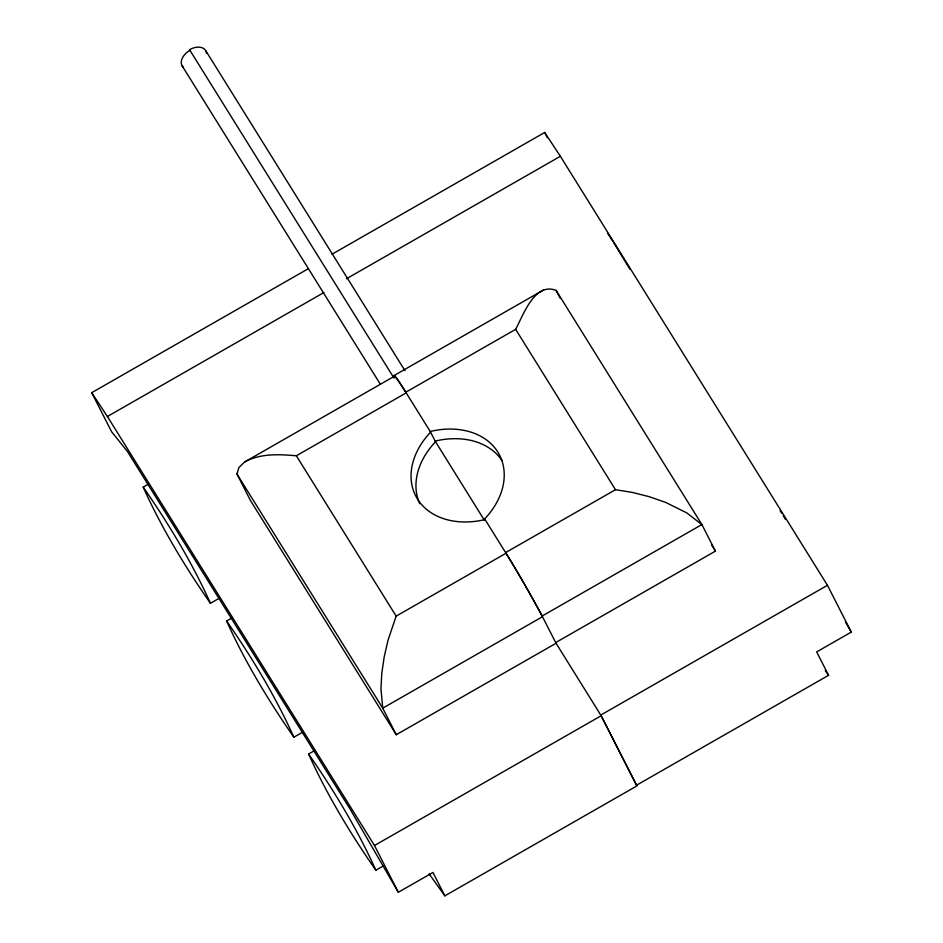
<?xml version="1.0" encoding="UTF-8"?>
<svg xmlns="http://www.w3.org/2000/svg" width="943" height="943" viewBox="0 0 943 943"><rect width="100%" height="100%" fill="white"/><g stroke="black" fill="none" stroke-linecap="round" stroke-linejoin="round"><path stroke-width="1.41" d="M429.077 873.855L444.86 895.85L636.926 785.896L601.163 715.737L555.651 642.596L715.431 551.125L701.898 524.567L686.728 512.862L665.652 502.419L649.444 496.749L632.447 492.435L615.473 489.7L505.625 552.586A59.232 2.511 60.2 0 1 542.119 616.038L556.052 643.256L396.272 734.727L250.496 500.58L236.964 474.023L238.956 467.433L244.638 461.976L394.374 376.257M236.964 474.023L382.74 708.169L542.52 616.698A59.232 2.511 60.2 0 0 506.014 553.246L396.166 616.133L388.056 640.097L384.19 656.894L381.785 673.396L380.948 688.791L382.74 708.169L396.272 734.727M394.033 376.245A59.232 2.511 60.2 0 1 405.796 392.229L515.644 329.343C523.235 315.174 534.693 281.886 556.134 290.42L701.898 524.567L542.119 616.038M332.007 254.233L544.677 132.48L560.378 156.29L827.459 585.297L851.293 632.081L816.673 651.896L828.591 675.294L636.525 785.236L600.774 715.065L827.459 585.297M444.86 895.85L432.943 872.464L398.323 892.278L350.442 809.683L127.435 451.473L111.592 431.729L91.707 392.689L308.196 268.755M346.423 278.774L560.378 156.29M91.707 392.689L107.396 416.5L323.897 292.554M219.236 598.275L210.442 603.308C184.993 566.719 161.394 527.62 143.195 487.107L148.216 484.231M393.985 375.597L543.722 289.866M244.638 461.976C260.256 453.265 279.104 454.267 296.338 455.775L406.185 392.889A59.232 2.511 60.2 0 0 394.433 376.905M302.656 732.181L293.862 737.214C268.425 700.625 244.826 661.526 226.615 621.013L231.636 618.136M383.377 865.91L375.844 870.224C350.407 833.636 326.808 794.548 308.597 754.023L314.879 750.428M398.323 892.278L374.489 845.506L601.163 715.737M143.195 487.107C168.632 523.695 192.231 562.782 210.442 603.308M226.615 621.013C252.052 657.601 275.662 696.688 293.862 737.214M308.597 754.023C334.034 790.611 357.645 829.71 375.844 870.224M825.266 670.662L828.591 675.294M607.492 233.039L612.95 241.491M711.552 544.901L715.431 551.125M515.644 329.343L615.473 489.7M205.892 50.922L404.948 370.658M405.796 392.229L430.621 432.142A73.236 55.189 -27 0 0 417.443 498.977A73.236 55.189 -27 0 0 485.044 519.558M506.014 553.246L484.655 518.898A73.236 55.189 -27 0 0 497.833 452.062A73.236 55.189 -27 0 0 430.232 431.481L435.525 441.772A73.236 55.189 -27 0 0 419.741 503.739M484.502 520.442L435.136 441.1A73.236 55.189 -27 0 1 501.994 460.538M394.021 378.143L189.531 49.673A14.039 9.206 -31.9 0 1 206.552 53.291M181.94 65.527L380.206 384.013M296.338 455.775L396.166 616.133M107.396 416.5L374.489 845.506M780.132 510.717L781.664 513.192M783.197 515.656L785.484 519.369M613.728 242.693L629.936 269.262M845.399 621.909L851.293 632.081M544.677 132.48L547.329 137.69M556.134 290.42L560.001 298.012M183.437 67.413A14.039 9.206 -31.9 0 1 189.92 50.333"/></g></svg>
